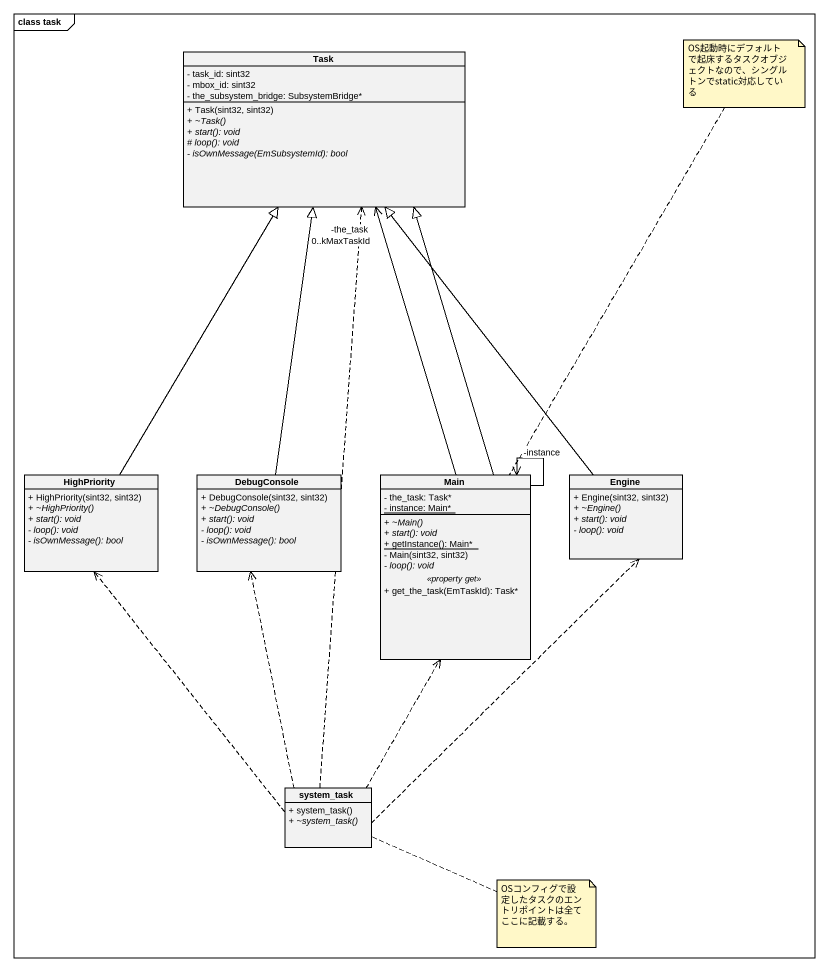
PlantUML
@startuml
mainframe class task
hide circle
hide empty members
skinparam classAttributeIconSize 0
class Task {
  - task_id: sint32
  - mbox_id: sint32
  - the_subsystem_bridge: SubsystemBridge*
  + Task(sint32, sint32)
  {abstract} + ~Task()
  {abstract} + start(): void
  {abstract} # loop(): void
  {abstract} - isOwnMessage(EmSubsystemId): bool
}
class HighPriority {
  + HighPriority(sint32, sint32)
  {abstract} + ~HighPriority()
  {abstract} + start(): void
  {abstract} - loop(): void
  {abstract} - isOwnMessage(): bool
}
class DebugConsole {
  + DebugConsole(sint32, sint32)
  {abstract} + ~DebugConsole()
  {abstract} + start(): void
  {abstract} - loop(): void
  {abstract} - isOwnMessage(): bool
}
class Main {
  - the_task: Task*
  {static} - instance: Main*
  --
  {abstract} + ~Main()
  {abstract} + start(): void
  {static} + getInstance(): Main*
  - Main(sint32, sint32)
  {abstract} - loop(): void
  .. <<property get>> ..
  + get_the_task(EmTaskId): Task*
}
class Engine {
  + Engine(sint32, sint32)
  {abstract} + ~Engine()
  {abstract} + start(): void
  {abstract} - loop(): void
}
class system_task {
  + system_task()
  {abstract} + ~system_task()
}
HighPriority -up-|> Task
DebugConsole -up-|> Task
Main -up-|> Task
Main -up-> "-the_task\n0..kMaxTaskId" Task
Main --> "-instance" Main
Engine -up-|> Task
system_task .up.> Task
system_task .up.> HighPriority
system_task .up.> DebugConsole
system_task .up.> Main
system_task .up.> Engine
note top of Main : OS起動時にデフォルトで起床するタスクオブジェクトなので、シングルトンでstatic対応している
note right of system_task : OSコンフィグで設定したタスクのエントリポイントは全てここに記載する。
@enduml
